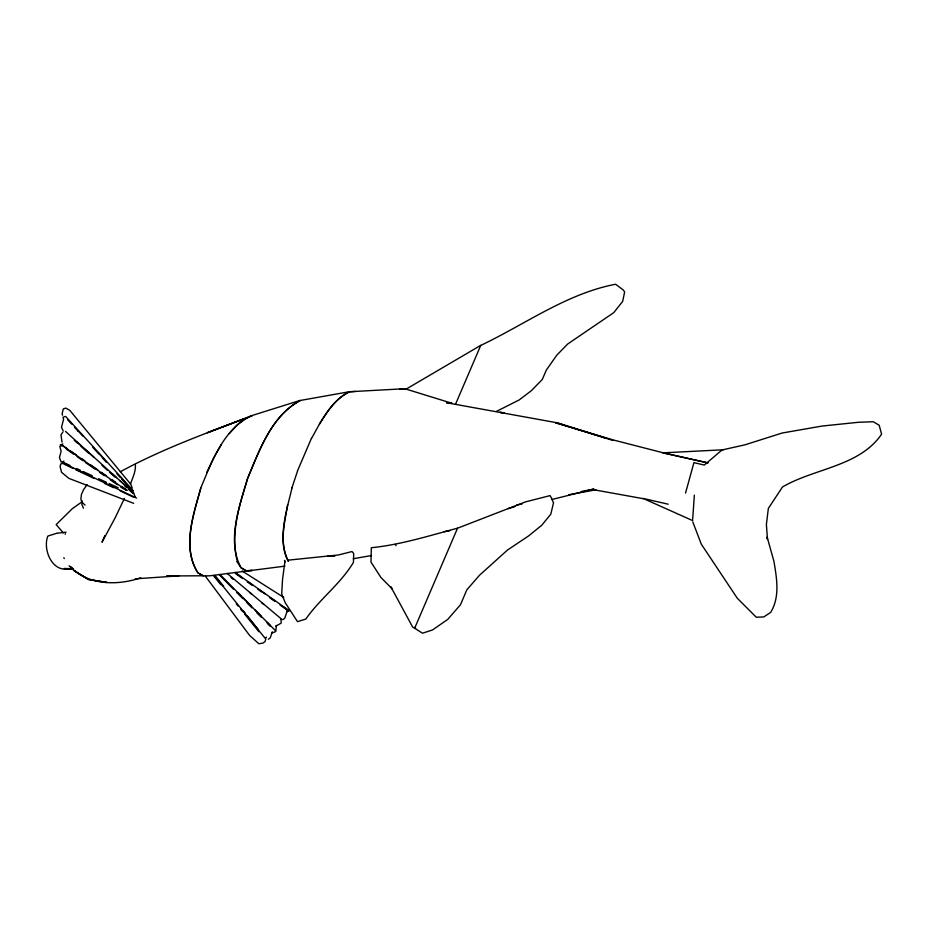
<?xml version="1.0" encoding="UTF-8"?>
<svg xmlns="http://www.w3.org/2000/svg" width="928" height="928" viewBox="0 0 928 928"><rect width="100%" height="100%" fill="white"/><g stroke="black" fill="none" stroke-linecap="round" stroke-linejoin="round"><path stroke-width="1.39" d="M692.682 519.251L694.353 495.181M82.244 500.992L81.884 504.577L83.485 508.231M284.966 561.243L282.53 579.478L281.706 593.966L285.174 602.643L297.517 621.644L305.811 619.069C319.951 598.746 340.599 583.863 353.44 562.403L353.707 553.529L352.025 551.545L338.476 554.967L287.773 560.199M287.645 504.681C284.71 523.021 278.736 544.052 288.364 561.336C277.147 538.414 286.508 511.409 291.972 488.07M63.939 461.088L63.081 461.622M685.537 493.07L693.935 462.608L704.271 465.079L722.019 449.964L744.94 444.837L782.072 433.04L822.069 426.056L858.226 422.298L873.26 421.753L879.176 425.233L881.6 434.165C859.537 466.529 814.413 468.257 782.478 486.98L768.349 508.428L766.389 524.506L767.479 539.238L767.12 537.01L773.94 561.394C776.748 578.272 780.146 596.936 770.669 612.387L763.779 616.946L756.262 617.213L737.273 598.2L701.255 544.086L692.822 522M65.204 534.296L65.32 533.612M200.854 488.082C193.569 514.68 181.83 547.404 197.896 572.843L203.267 575.87L209.693 575.824L284.954 566.126M291.879 488L297.54 471.064M266.498 637.095L265.837 637.814M272.252 631.817L270.257 637.861L268.378 639.241M287.274 610.705L284.768 618.257L282.901 619.637L280.662 619.185M297.447 470.983L311.414 438.387M130.43 484.219C132.507 477.885 136.068 471.354 135.326 464.51M104.829 535.642L102.01 542.23L115.258 517.615L124.398 498.44M455.439 404.457L480.739 345.413C525.097 324.382 566.648 293.573 615.6 284.246L623.326 290.035L624.637 292.03L622.642 301.438L613.768 312.632L567.692 344.01L556.788 355.18L546.302 370.121L542.277 379.506L531.373 390.665L519.251 399.91L496.341 411.44M415.094 627.224L457.527 528.218L525.492 501.886L550.095 495.61L551.22 497.594L553.517 502.837L550.78 514.228L541.778 525.213L528.6 535.932L507.535 550.002L479.567 575.186L466.865 589.79L460.439 604.801L447.737 619.405L432.471 629.984L422.507 633.198L412.624 627.003L390.92 586.925L392.231 588.92L380.851 577.402L370.98 562.055L371.316 547.729C400.768 544.748 428.991 535.804 457.434 528.206M206.735 472.491L213.66 457.875L221.247 444.709M311.495 438.503C321.169 421.103 330.867 400.861 349.612 391.732L405.072 388.704M319.348 424.189C327.433 411.916 335.646 398.054 349.601 391.802M62.872 432.123L60.981 434.849L62.037 442.157M87.116 484.648L83.462 489.822L81.386 494.659L80.898 499.496L82.198 502.454L85.074 505.099M355.424 391.477L348.812 391.825L299.57 400.594L252.277 415.454C223.741 428.179 212.129 461.158 200.75 487.989C193.465 514.622 181.714 547.427 197.896 572.843L203.325 575.778L166.692 575.975L169.546 575.778M229.274 433.62L237.278 424.792L245.05 418.69L252.277 415.524L207.408 432.703L244.006 418.853C202.084 434.617 159.686 450.3 120.315 471.76M286.996 611.819L287.692 611.308M288.306 610.844L288.875 610.427L234.912 572.309M275.918 630.077L276.382 625.414M274.781 632.038L271.626 632.989M275.407 631.585L275.964 631.168L219.913 574.455M81.942 501.851L72.256 508.73L56.167 524.61L63.348 532.916M405.443 389.528L480.646 345.413M275.697 626.238L281.138 623.152L281.045 618.698L227.163 573.4M508.068 508.648L514.936 506.537M63.986 416.916L63.023 417.182L63.568 419.328L61.492 427.251L63.185 430.952M64.844 416.672L65.633 416.44L133.156 490.564L132.379 490.784L121.765 479.138M60.239 444.767L61.202 444.489M62.06 444.245L62.849 444.025M140.812 577.738C117.253 585.986 86.965 585.359 69.159 565.744M236.965 561.626L241.013 567.727L246.048 570.732L252.23 570.465L246.071 570.708L241.013 567.727C226.328 539.934 239.726 506.491 247.532 478.442C259.504 449.964 271.417 415.756 300.324 400.455C271.556 415.988 259.585 449.999 247.637 478.523C239.343 504.983 230.179 533.797 237.359 561.521M552.241 499.415L593.862 489.033L581.16 491.562M516.722 505.052L521.977 503.985M568.806 494.694L595.869 489.845L594.674 489.914L643.464 498.719M353.243 558.76L371.49 555.524M444.199 531.674L449.709 530.793M405.756 389.006L399.539 389.331L405.756 389.006L451.553 403.158M56.573 533.322L47.838 536.082C42.491 549.469 52.223 572.762 68.997 568.702L66.746 569.003L73.44 568.934M66.05 532.196L56.979 533.24M451.994 403.158L446.461 402.717L558.064 422.959L606.216 438.306M178.884 575.847L135.326 578.84M723.179 449.79L662.638 452.864L707.751 462.875M555.478 422.797L613.64 440.058L662.151 452.539L707.913 462.875M72.836 568.678L64.287 568.539L72.825 569.142M327.654 556.081L334.846 556.208M503.742 412.821L499.879 412.345L504.136 412.798M668.183 504.206L643.104 498.429L692.798 520.666M555.976 422.797L613.095 440.498M133.644 503.312L68.869 478.384L61.55 472.294L60.076 466.575L60.772 463.954L63.382 463.211L136.602 498.092M70.029 465.485L62.211 461.866L61.248 462.144L59.45 457.678L61.109 451.356L59.821 446.356L62.443 445.626L126.428 490.309L120.907 487.223M76.548 468.489L80.458 470.299M83.068 471.505L92.197 475.716M98.704 478.732L106.534 482.34M109.133 483.546L118.262 487.757M63.904 464.058L73.057 468.42M75.678 469.661L93.983 478.384M104.435 483.36L113.587 487.722M120.13 490.842L133.203 497.072M242.127 570.998L283.748 597.412M70.389 566.544L72.396 567.878M62.385 445.312L67.106 448.595M70.644 451.054L76.56 455.149M81.281 458.42L84.831 460.88M90.735 464.974L97.823 469.893M101.361 472.352L106.094 475.635M111.998 479.73L115.548 482.189M121.452 486.284L127.356 490.378M66.398 449.152L73.509 454.117M77.059 456.599L82.986 460.74M85.353 462.399L94.83 469.011M99.574 472.329L104.319 475.635M110.235 479.776L117.346 484.741M235.515 573.55L242.556 578.527M247.254 581.833L251.94 585.15M257.81 589.292L261.325 591.786M269.538 597.586L274.236 600.903M280.094 605.044L287.135 610.021M236.28 573.458L239.807 575.963M248.031 581.81L252.729 585.15M259.77 590.162L265.64 594.338M271.521 598.514L275.036 601.019M283.26 606.877L289.142 611.053M231.002 577.506L233.206 579.362M249.586 592.447L251.766 594.314M261.626 602.666L263.807 604.522M76.978 442.169L80.179 445.046M84.46 448.885L94.088 457.504M112.265 473.79L116.545 477.618M119.747 480.495L127.24 487.2M65.482 431.381L133.736 493.197L132.948 493.418L128.679 489.555M74.298 440.301L77.5 443.19M80.69 446.09L88.16 452.852M102.022 465.404L107.358 470.241M109.492 472.166L114.817 476.992M124.422 485.692L126.544 487.618M219.344 574.873L233.612 589.303M236.675 592.4L242.788 598.583M246.871 602.713L251.964 607.863M257.056 613.025L261.139 617.143M267.252 623.338L270.303 626.423M238.078 592.725L241.094 595.788M243.113 597.829L251.152 606.007M255.177 610.102L261.22 616.227M267.252 622.363L270.268 625.426M78.045 430.836L82.894 436.125M98.426 453.061L104.249 459.406M119.77 476.342L124.63 481.632M67.744 419.839L71.607 424.084M74.495 427.251L78.358 431.497M92.823 447.377L98.612 453.722M102.474 457.968L106.326 462.202M116.94 473.848L119.84 477.027M214.182 575.418L265.826 639.125L264.99 641.619L263.123 643.011L258.866 643.754L249.609 635.436L205.401 576.207M213.626 575.836L220.876 584.779M236.269 603.78L238.09 606.007M240.804 609.36L242.614 611.598M244.424 613.837L258.924 631.713M215.516 576.16L223.648 586.322M243.53 611.169L245.34 613.431M247.15 615.682L257.984 629.242M284.455 560.431L285.488 561.742M415.002 627.212L415.663 628.21M64.264 558.598L63.858 557.67M135.256 496.99L131.312 487.734L132.101 487.513L130.686 484.184L69.832 410.373L65.958 408.123L63.348 408.865L62.106 413.61L62.524 415.234M395.444 544.423L395.989 545.71M106.848 582.424L88.473 579.478L73.672 570.326L88.473 579.478L106.848 582.424"/></g></svg>
